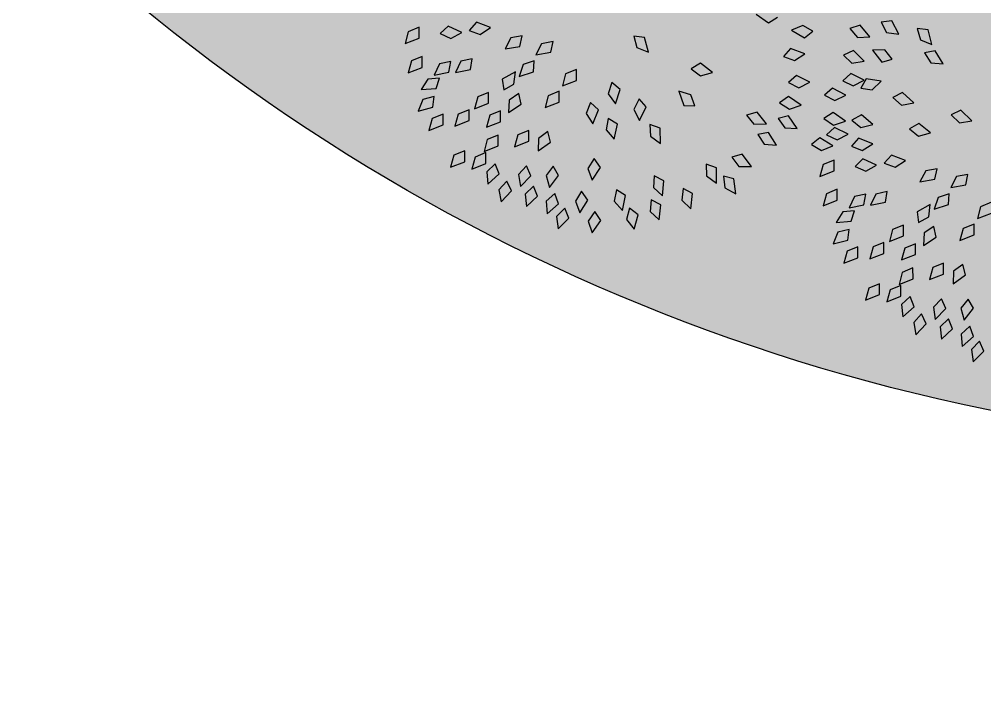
# Model space of a CAD drawing. Header units: millimetres. Extents: x 1351 to 1635, y 1399 to 1500.
# Drawn here: x 1576.299 to 1578.28, y 1468.868 to 1470.239 of the extents above; entities that cross this region are included whole.
import ezdxf

# ---------------------------------------------------------------- set-up
doc = ezdxf.new("R2010")
doc.units = ezdxf.units.MM
doc.layers.get('0').update_dxf_attribs({"color": 181})
doc.layers.add('margen', color=250, linetype='Continuous')

msp = doc.modelspace()

# ---------------------------------------------------------------- hatches: boundary and pattern name
at = {"true_color": 0x2776bb}
h = msp.add_hatch(color=152, dxfattribs=at)
h.dxf.hatch_style = 1
h.paths.add_polyline_path([(1557.6842, 1489.9553), (1615.6587, 1489.7451), (1615.8802, 1457.3756), (1557.4987, 1457.0017)])
h.paths.add_polyline_path([(1557.9493, 1489.9451), (1615.8573, 1489.9451), (1616.0815, 1457.1761), (1557.5866, 1457.0229)])
at = {"true_color": 0x5e67af}
h = msp.add_hatch(color=165, dxfattribs=at)
h.dxf.hatch_style = 1
edge = h.paths.add_edge_path(flags=17)
edge.add_arc((1579.086, 1473.3584), 3, 0, 360)
edge = h.paths.add_edge_path()
edge.add_arc((1579.086, 1473.3584), 4, 0, 360)

# ---------------------------------------------------------------- linework, layer by layer
at = {"color": 221}
for p, q in [((1577.237, 1470.2331), (1577.2221, 1470.2166)), ((1577.266, 1470.2222), (1577.237, 1470.2331)), ((1577.8108, 1470.2501), (1577.8358, 1470.2318)), ((1577.8358, 1470.2318), (1577.8545, 1470.2437)), ((1578.0893, 1470.236), (1578.0672, 1470.2336)), ((1578.0672, 1470.2336), (1578.0784, 1470.2125)), ((1578.1035, 1470.2085), (1578.0893, 1470.236)), ((1577.0972, 1470.2139), (1577.0906, 1470.1894)), ((1577.1194, 1470.2229), (1577.0972, 1470.2139)), ((1577.1194, 1470.2007), (1577.1194, 1470.2229)), ((1577.1787, 1470.2254), (1577.1627, 1470.21)), ((1577.2069, 1470.2125), (1577.1787, 1470.2254)), ((1577.2221, 1470.2166), (1577.2446, 1470.2084)), ((1577.2446, 1470.2084), (1577.266, 1470.2222)), ((1577.9064, 1470.2268), (1577.883, 1470.217)), ((1577.883, 1470.217), (1577.9096, 1470.2012)), ((1577.9271, 1470.2148), (1577.9064, 1470.2268)), ((1577.9096, 1470.2012), (1577.9271, 1470.2148)), ((1578.024, 1470.2273), (1578.0029, 1470.2204)), ((1578.0029, 1470.2204), (1578.0183, 1470.2021)), ((1578.0437, 1470.2034), (1578.024, 1470.2273)), ((1578.1633, 1470.2177), (1578.1412, 1470.2204)), ((1578.1412, 1470.2204), (1578.1475, 1470.1973)), ((1578.1711, 1470.1878), (1578.1633, 1470.2177)), ((1577.0906, 1470.1894), (1577.1194, 1470.2007)), ((1577.1627, 1470.21), (1577.1846, 1470.2002)), ((1577.1846, 1470.2002), (1577.2069, 1470.2125)), ((1577.3075, 1470.2011), (1577.2957, 1470.1786)), ((1577.3311, 1470.2051), (1577.3075, 1470.2011)), ((1577.3263, 1470.1834), (1577.3311, 1470.2051)), ((1577.3941, 1470.1936), (1577.3706, 1470.1893)), ((1577.3896, 1470.1718), (1577.3941, 1470.1936)), ((1577.5819, 1470.2021), (1577.5598, 1470.2046)), ((1577.5598, 1470.2046), (1577.5662, 1470.1815)), ((1577.5898, 1470.1721), (1577.5819, 1470.2021)), ((1578.0183, 1470.2021), (1578.0437, 1470.2034)), ((1578.0784, 1470.2125), (1578.1035, 1470.2085)), ((1578.1475, 1470.1973), (1578.1711, 1470.1878)), ((1577.2957, 1470.1786), (1577.3263, 1470.1834)), ((1577.3706, 1470.1893), (1577.3591, 1470.1667)), ((1577.5662, 1470.1815), (1577.5898, 1470.1721)), ((1577.8812, 1470.1794), (1577.8665, 1470.1628)), ((1577.9103, 1470.1687), (1577.8812, 1470.1794)), ((1578.0101, 1470.175), (1577.9898, 1470.166)), ((1578.0321, 1470.1532), (1578.0101, 1470.175)), ((1578.075, 1470.1764), (1578.0496, 1470.1757)), ((1578.0496, 1470.1757), (1578.0687, 1470.1513)), ((1578.09, 1470.1576), (1578.075, 1470.1764)), ((1578.1778, 1470.1743), (1578.156, 1470.1702)), ((1578.1942, 1470.148), (1578.1778, 1470.1743)), ((1577.1038, 1470.1539), (1577.0972, 1470.1294)), ((1577.126, 1470.1629), (1577.1038, 1470.1539)), ((1577.126, 1470.1407), (1577.126, 1470.1629)), ((1577.2284, 1470.1583), (1577.205, 1470.1532)), ((1577.2247, 1470.1364), (1577.2284, 1470.1583)), ((1577.3555, 1470.1539), (1577.3327, 1470.1463)), ((1577.3541, 1470.1317), (1577.3555, 1470.1539)), ((1577.3591, 1470.1667), (1577.3896, 1470.1718)), ((1577.8665, 1470.1628), (1577.8891, 1470.1548)), ((1577.8891, 1470.1548), (1577.9103, 1470.1687)), ((1577.9898, 1470.166), (1578.007, 1470.1493)), ((1578.0687, 1470.1513), (1578.09, 1470.1576)), ((1578.156, 1470.1702), (1578.1689, 1470.15)), ((1577.0972, 1470.1294), (1577.126, 1470.1407)), ((1577.1612, 1470.1479), (1577.1502, 1470.125)), ((1577.1847, 1470.1527), (1577.1612, 1470.1479)), ((1577.1807, 1470.1309), (1577.1847, 1470.1527)), ((1577.205, 1470.1532), (1577.1944, 1470.1301)), ((1577.1944, 1470.1301), (1577.2247, 1470.1364)), ((1577.3327, 1470.1463), (1577.3246, 1470.1222)), ((1577.4422, 1470.1362), (1577.42, 1470.1272)), ((1577.4422, 1470.114), (1577.4422, 1470.1362)), ((1577.6964, 1470.1492), (1577.6774, 1470.1377)), ((1577.6774, 1470.1377), (1577.6966, 1470.1234)), ((1577.721, 1470.1304), (1577.6964, 1470.1492)), ((1578.007, 1470.1493), (1578.0321, 1470.1532)), ((1578.1689, 1470.15), (1578.1942, 1470.148)), ((1577.1372, 1470.1167), (1577.1238, 1470.0951)), ((1577.1611, 1470.1189), (1577.1372, 1470.1167)), ((1577.1502, 1470.125), (1577.1807, 1470.1309)), ((1577.1547, 1470.0976), (1577.1611, 1470.1189)), ((1577.3169, 1470.1318), (1577.2899, 1470.1167)), ((1577.2899, 1470.1167), (1577.2929, 1470.0947)), ((1577.3137, 1470.1066), (1577.3169, 1470.1318)), ((1577.3246, 1470.1222), (1577.3541, 1470.1317)), ((1577.42, 1470.1272), (1577.4134, 1470.1027)), ((1577.6966, 1470.1234), (1577.721, 1470.1304)), ((1577.8935, 1470.1242), (1577.8769, 1470.1095)), ((1577.9211, 1470.1102), (1577.8935, 1470.1242)), ((1578.0049, 1470.1281), (1577.9884, 1470.1133)), ((1578.0326, 1470.1142), (1578.0049, 1470.1281)), ((1578.0099, 1470.1027), (1578.0326, 1470.1142)), ((1578.0366, 1470.1172), (1578.0252, 1470.0982)), ((1578.0672, 1470.1121), (1578.0366, 1470.1172)), ((1577.1238, 1470.0951), (1577.1547, 1470.0976)), ((1577.2929, 1470.0947), (1577.3137, 1470.1066)), ((1577.4134, 1470.1027), (1577.4422, 1470.114)), ((1577.5145, 1470.1096), (1577.5074, 1470.0867)), ((1577.5317, 1470.0955), (1577.5145, 1470.1096)), ((1577.5222, 1470.0661), (1577.5317, 1470.0955)), ((1577.8769, 1470.1095), (1577.8984, 1470.0988)), ((1577.8984, 1470.0988), (1577.9211, 1470.1102)), ((1577.9673, 1470.0982), (1577.9506, 1470.0835)), ((1577.9948, 1470.084), (1577.9673, 1470.0982)), ((1577.9884, 1470.1133), (1578.0099, 1470.1027)), ((1578.0252, 1470.0982), (1578.0489, 1470.0945)), ((1578.0489, 1470.0945), (1578.0672, 1470.1121)), ((1577.1272, 1470.0747), (1577.1176, 1470.0512)), ((1577.1504, 1470.0808), (1577.1272, 1470.0747)), ((1577.1476, 1470.0588), (1577.1504, 1470.0808)), ((1577.2396, 1470.0805), (1577.233, 1470.0559)), ((1577.2618, 1470.0894), (1577.2396, 1470.0805)), ((1577.2618, 1470.0672), (1577.2618, 1470.0894)), ((1577.3242, 1470.0868), (1577.3043, 1470.0734)), ((1577.3288, 1470.0651), (1577.3242, 1470.0868)), ((1577.3844, 1470.0826), (1577.3777, 1470.0581)), ((1577.4066, 1470.0916), (1577.3844, 1470.0826)), ((1577.4066, 1470.0694), (1577.4066, 1470.0916)), ((1577.5074, 1470.0867), (1577.5222, 1470.0661)), ((1577.5705, 1470.076), (1577.56, 1470.0544)), ((1577.5854, 1470.0595), (1577.5705, 1470.076)), ((1577.6524, 1470.092), (1577.6627, 1470.0628)), ((1577.6767, 1470.0845), (1577.6524, 1470.092)), ((1577.6849, 1470.062), (1577.6767, 1470.0845)), ((1577.8772, 1470.0807), (1577.8589, 1470.0681)), ((1577.9029, 1470.0633), (1577.8772, 1470.0807)), ((1577.9506, 1470.0835), (1577.972, 1470.0727)), ((1577.972, 1470.0727), (1577.9948, 1470.084)), ((1578.111, 1470.089), (1578.0911, 1470.0791)), ((1578.0911, 1470.0791), (1578.1091, 1470.0632)), ((1578.134, 1470.0683), (1578.111, 1470.089)), ((1577.1176, 1470.0512), (1577.1476, 1470.0588)), ((1577.233, 1470.0559), (1577.2618, 1470.0672)), ((1577.3043, 1470.0734), (1577.303, 1470.048)), ((1577.303, 1470.048), (1577.3288, 1470.0651)), ((1577.3777, 1470.0581), (1577.4066, 1470.0694)), ((1577.4707, 1470.0687), (1577.4624, 1470.0462)), ((1577.4871, 1470.0538), (1577.4707, 1470.0687)), ((1577.5716, 1470.0318), (1577.5854, 1470.0595)), ((1577.6627, 1470.0628), (1577.6849, 1470.062)), ((1577.8589, 1470.0681), (1577.8789, 1470.0548)), ((1577.8789, 1470.0548), (1577.9029, 1470.0633)), ((1578.1091, 1470.0632), (1578.134, 1470.0683)), ((1577.1463, 1470.0359), (1577.1397, 1470.0113)), ((1577.1685, 1470.0448), (1577.1463, 1470.0359)), ((1577.1685, 1470.0226), (1577.1685, 1470.0448)), ((1577.1997, 1470.0448), (1577.193, 1470.0203)), ((1577.2219, 1470.0538), (1577.1997, 1470.0448)), ((1577.2219, 1470.0316), (1577.2219, 1470.0538)), ((1577.2644, 1470.0426), (1577.2576, 1470.0181)), ((1577.2867, 1470.0514), (1577.2644, 1470.0426)), ((1577.2865, 1470.0292), (1577.2867, 1470.0514)), ((1577.4624, 1470.0462), (1577.4761, 1470.0248)), ((1577.4761, 1470.0248), (1577.4871, 1470.0538)), ((1577.5075, 1470.0361), (1577.5028, 1470.0126)), ((1577.5261, 1470.0239), (1577.5075, 1470.0361)), ((1577.56, 1470.0544), (1577.5716, 1470.0318)), ((1577.8125, 1470.049), (1577.7912, 1470.0426)), ((1577.7912, 1470.0426), (1577.8063, 1470.0239)), ((1577.8317, 1470.0247), (1577.8125, 1470.049)), ((1577.8774, 1470.041), (1577.8558, 1470.0361)), ((1577.8558, 1470.0361), (1577.8694, 1470.0164)), ((1577.8948, 1470.0154), (1577.8774, 1470.041)), ((1577.9684, 1470.0479), (1577.9499, 1470.0356)), ((1577.9499, 1470.0356), (1577.9697, 1470.0221)), ((1577.9938, 1470.0301), (1577.9684, 1470.0479)), ((1578.0267, 1470.0432), (1578.0072, 1470.0326)), ((1578.0504, 1470.0233), (1578.0267, 1470.0432)), ((1578.2309, 1470.0527), (1578.2107, 1470.0436)), ((1578.2107, 1470.0436), (1578.2279, 1470.027)), ((1578.2531, 1470.0311), (1578.2309, 1470.0527)), ((1577.1397, 1470.0113), (1577.1685, 1470.0226)), ((1577.193, 1470.0203), (1577.2219, 1470.0316)), ((1577.2576, 1470.0181), (1577.2865, 1470.0292)), ((1577.5198, 1469.9936), (1577.5261, 1470.0239)), ((1577.6137, 1470.0158), (1577.5928, 1470.0234)), ((1577.5928, 1470.0234), (1577.5937, 1469.9994)), ((1577.6146, 1469.9849), (1577.6137, 1470.0158)), ((1577.8063, 1470.0239), (1577.8317, 1470.0247)), ((1577.8694, 1470.0164), (1577.8948, 1470.0154)), ((1577.9717, 1470.0175), (1577.9553, 1470.0026)), ((1577.9697, 1470.0221), (1577.9938, 1470.0301)), ((1577.9994, 1470.0037), (1577.9717, 1470.0175)), ((1578.0072, 1470.0326), (1578.0257, 1470.0174)), ((1578.0257, 1470.0174), (1578.0504, 1470.0233)), ((1578.1443, 1470.0257), (1578.125, 1470.0146)), ((1578.1685, 1470.0064), (1578.1443, 1470.0257)), ((1578.2279, 1470.027), (1578.2531, 1470.0311)), ((1577.2813, 1470.0018), (1577.2592, 1469.9926)), ((1577.2815, 1469.9796), (1577.2813, 1470.0018)), ((1577.322, 1470.0024), (1577.3154, 1469.9778)), ((1577.3442, 1470.0113), (1577.322, 1470.0024)), ((1577.3442, 1469.9891), (1577.3442, 1470.0113)), ((1577.3835, 1470.009), (1577.3642, 1469.9948)), ((1577.389, 1469.9875), (1577.3835, 1470.009)), ((1577.5028, 1470.0126), (1577.5198, 1469.9936)), ((1577.5937, 1469.9994), (1577.6146, 1469.9849)), ((1577.8361, 1470.0072), (1577.8143, 1470.0029)), ((1577.8143, 1470.0029), (1577.8274, 1469.9829)), ((1577.8528, 1469.9812), (1577.8361, 1470.0072)), ((1577.9417, 1469.9959), (1577.9241, 1469.9824)), ((1577.9682, 1469.9799), (1577.9417, 1469.9959)), ((1577.9553, 1470.0026), (1577.9768, 1469.9922)), ((1577.9768, 1469.9922), (1577.9994, 1470.0037)), ((1578.125, 1470.0146), (1578.1439, 1469.9999)), ((1578.1439, 1469.9999), (1578.1685, 1470.0064)), ((1577.2592, 1469.9926), (1577.2528, 1469.968)), ((1577.2528, 1469.968), (1577.2815, 1469.9796)), ((1577.3154, 1469.9778), (1577.3442, 1469.9891)), ((1577.3642, 1469.9948), (1577.3639, 1469.9693)), ((1577.3639, 1469.9693), (1577.389, 1469.9875)), ((1577.8274, 1469.9829), (1577.8528, 1469.9812)), ((1577.9241, 1469.9824), (1577.9447, 1469.9702)), ((1577.9447, 1469.9702), (1577.9682, 1469.9799)), ((1578.021, 1469.9953), (1578.006, 1469.9788)), ((1578.006, 1469.9788), (1578.0285, 1469.9705)), ((1578.0499, 1469.9842), (1578.021, 1469.9953)), ((1578.0285, 1469.9705), (1578.0499, 1469.9842)), ((1577.1907, 1469.9603), (1577.1841, 1469.9357)), ((1577.2129, 1469.9692), (1577.1907, 1469.9603)), ((1577.2129, 1469.947), (1577.2129, 1469.9692)), ((1577.2343, 1469.9567), (1577.2278, 1469.9321)), ((1577.2565, 1469.9658), (1577.2343, 1469.9567)), ((1577.2566, 1469.9436), (1577.2565, 1469.9658)), ((1577.7823, 1469.9624), (1577.7609, 1469.9564)), ((1577.7609, 1469.9564), (1577.7755, 1469.9374)), ((1577.8009, 1469.9376), (1577.7823, 1469.9624)), ((1578.0881, 1469.9608), (1578.0732, 1469.9443)), ((1578.1171, 1469.9499), (1578.0881, 1469.9608)), ((1577.1841, 1469.9357), (1577.2129, 1469.947)), ((1577.2278, 1469.9321), (1577.2566, 1469.9436)), ((1577.2756, 1469.9429), (1577.2581, 1469.9266)), ((1577.2835, 1469.9221), (1577.2756, 1469.9429)), ((1577.3397, 1469.9385), (1577.3231, 1469.9213)), ((1577.3488, 1469.9182), (1577.3397, 1469.9385)), ((1577.3943, 1469.9379), (1577.3798, 1469.9189)), ((1577.4056, 1469.9189), (1577.3943, 1469.9379)), ((1577.4786, 1469.9535), (1577.4656, 1469.9334)), ((1577.4914, 1469.9354), (1577.4786, 1469.9535)), ((1577.7292, 1469.9344), (1577.7084, 1469.9421)), ((1577.7084, 1469.9421), (1577.709, 1469.9182)), ((1577.7755, 1469.9374), (1577.8009, 1469.9376)), ((1577.9483, 1469.9416), (1577.9416, 1469.917)), ((1577.9705, 1469.9506), (1577.9483, 1469.9416)), ((1577.9705, 1469.9283), (1577.9705, 1469.9506)), ((1578.0298, 1469.9531), (1578.0138, 1469.9377)), ((1578.0138, 1469.9377), (1578.0357, 1469.9279)), ((1578.0579, 1469.9401), (1578.0298, 1469.9531)), ((1578.0357, 1469.9279), (1578.0579, 1469.9401)), ((1578.0732, 1469.9443), (1578.0957, 1469.9361)), ((1578.0957, 1469.9361), (1578.1171, 1469.9499)), ((1577.2581, 1469.9266), (1577.2606, 1469.9013)), ((1577.2606, 1469.9013), (1577.2835, 1469.9221)), ((1577.3231, 1469.9213), (1577.3271, 1469.8961)), ((1577.3271, 1469.8961), (1577.3488, 1469.9182)), ((1577.3798, 1469.9189), (1577.3867, 1469.8944)), ((1577.3867, 1469.8944), (1577.4056, 1469.9189)), ((1577.4656, 1469.9334), (1577.4743, 1469.9095)), ((1577.4743, 1469.9095), (1577.4914, 1469.9354)), ((1577.6019, 1469.9182), (1577.5999, 1469.8944)), ((1577.6217, 1469.9083), (1577.6019, 1469.9182)), ((1577.709, 1469.9182), (1577.7297, 1469.9034)), ((1577.7297, 1469.9034), (1577.7292, 1469.9344)), ((1577.765, 1469.912), (1577.7435, 1469.9175)), ((1577.7435, 1469.9175), (1577.7467, 1469.8938)), ((1577.9416, 1469.917), (1577.9705, 1469.9283)), ((1578.1586, 1469.9288), (1578.1468, 1469.9062)), ((1578.1822, 1469.9328), (1578.1586, 1469.9288)), ((1578.1774, 1469.9111), (1578.1822, 1469.9328)), ((1578.2216, 1469.917), (1578.2101, 1469.8943)), ((1578.2452, 1469.9212), (1578.2216, 1469.917)), ((1578.2407, 1469.8995), (1578.2452, 1469.9212)), ((1577.2991, 1469.9074), (1577.2829, 1469.8897)), ((1577.3086, 1469.8873), (1577.2991, 1469.9074)), ((1577.3542, 1469.8973), (1577.3369, 1469.8807)), ((1577.3625, 1469.8767), (1577.3542, 1469.8973)), ((1577.6189, 1469.8775), (1577.6217, 1469.9083)), ((1577.7688, 1469.8812), (1577.765, 1469.912)), ((1578.1468, 1469.9062), (1578.1774, 1469.9111)), ((1578.2101, 1469.8943), (1578.2407, 1469.8995)), ((1577.2829, 1469.8897), (1577.2874, 1469.8647)), ((1577.2874, 1469.8647), (1577.3086, 1469.8873)), ((1577.3369, 1469.8807), (1577.3399, 1469.8555)), ((1577.3399, 1469.8555), (1577.3625, 1469.8767)), ((1577.398, 1469.882), (1577.3802, 1469.866)), ((1577.4056, 1469.8611), (1577.398, 1469.882)), ((1577.4526, 1469.8866), (1577.44, 1469.8662)), ((1577.4657, 1469.8686), (1577.4526, 1469.8866)), ((1577.524, 1469.8898), (1577.5193, 1469.8663)), ((1577.5426, 1469.8777), (1577.524, 1469.8898)), ((1577.5363, 1469.8474), (1577.5426, 1469.8777)), ((1577.5999, 1469.8944), (1577.6189, 1469.8775)), ((1577.6608, 1469.8921), (1577.6583, 1469.8683)), ((1577.6804, 1469.8817), (1577.6608, 1469.8921)), ((1577.6769, 1469.8509), (1577.6804, 1469.8817)), ((1577.7467, 1469.8938), (1577.7688, 1469.8812)), ((1577.9549, 1469.8816), (1577.9482, 1469.857)), ((1577.9771, 1469.8906), (1577.9549, 1469.8816)), ((1577.9771, 1469.8683), (1577.9771, 1469.8906)), ((1578.0358, 1469.8804), (1578.0123, 1469.8756)), ((1578.0317, 1469.8585), (1578.0358, 1469.8804)), ((1578.0561, 1469.8809), (1578.0454, 1469.8578)), ((1578.0795, 1469.886), (1578.0561, 1469.8809)), ((1578.0758, 1469.8641), (1578.0795, 1469.886)), ((1578.2065, 1469.8816), (1578.1838, 1469.874)), ((1578.2052, 1469.8594), (1578.2065, 1469.8816)), ((1577.3802, 1469.866), (1577.3823, 1469.8406)), ((1577.3823, 1469.8406), (1577.4056, 1469.8611)), ((1577.44, 1469.8662), (1577.4491, 1469.8425)), ((1577.4491, 1469.8425), (1577.4657, 1469.8686)), ((1577.5193, 1469.8663), (1577.5363, 1469.8474)), ((1577.5953, 1469.8689), (1577.5931, 1469.8451)), ((1577.6151, 1469.8587), (1577.5953, 1469.8689)), ((1577.6119, 1469.8279), (1577.6151, 1469.8587)), ((1577.6583, 1469.8683), (1577.6769, 1469.8509)), ((1577.9482, 1469.857), (1577.9771, 1469.8683)), ((1578.0123, 1469.8756), (1578.0013, 1469.8527)), ((1578.0013, 1469.8527), (1578.0317, 1469.8585)), ((1578.0454, 1469.8578), (1578.0758, 1469.8641)), ((1578.168, 1469.8594), (1578.1409, 1469.8443)), ((1578.1647, 1469.8342), (1578.168, 1469.8594)), ((1578.1838, 1469.874), (1578.1757, 1469.8499)), ((1578.1757, 1469.8499), (1578.2052, 1469.8594)), ((1578.2933, 1469.8639), (1578.2711, 1469.8549)), ((1577.418, 1469.8516), (1577.4011, 1469.8346)), ((1577.4268, 1469.8312), (1577.418, 1469.8516)), ((1577.4798, 1469.845), (1577.4663, 1469.8253)), ((1577.4921, 1469.8265), (1577.4798, 1469.845)), ((1577.5509, 1469.8518), (1577.545, 1469.8286)), ((1577.5688, 1469.8386), (1577.5509, 1469.8518)), ((1577.5608, 1469.8087), (1577.5688, 1469.8386)), ((1577.5931, 1469.8451), (1577.6119, 1469.8279)), ((1577.9883, 1469.8443), (1577.9749, 1469.8227)), ((1578.0122, 1469.8465), (1577.9883, 1469.8443)), ((1578.0058, 1469.8253), (1578.0122, 1469.8465)), ((1578.1409, 1469.8443), (1578.1439, 1469.8223)), ((1578.2711, 1469.8549), (1578.2645, 1469.8304)), ((1578.2645, 1469.8304), (1578.2933, 1469.8417)), ((1577.4011, 1469.8346), (1577.4048, 1469.8094)), ((1577.4048, 1469.8094), (1577.4268, 1469.8312)), ((1577.4663, 1469.8253), (1577.4743, 1469.8012)), ((1577.4743, 1469.8012), (1577.4921, 1469.8265)), ((1577.545, 1469.8286), (1577.5608, 1469.8087)), ((1577.9749, 1469.8227), (1578.0058, 1469.8253)), ((1578.1439, 1469.8223), (1578.1647, 1469.8342)), ((1578.2576, 1469.8192), (1578.2354, 1469.8103)), ((1578.2576, 1469.797), (1578.2576, 1469.8192)), ((1577.9783, 1469.8024), (1577.9686, 1469.7788)), ((1578.0014, 1469.8085), (1577.9783, 1469.8024)), ((1577.9987, 1469.7865), (1578.0014, 1469.8085)), ((1578.0907, 1469.8081), (1578.084, 1469.7836)), ((1578.1129, 1469.8171), (1578.0907, 1469.8081)), ((1578.1129, 1469.7949), (1578.1129, 1469.8171)), ((1578.1554, 1469.8011), (1578.154, 1469.7757)), ((1578.1753, 1469.8144), (1578.1554, 1469.8011)), ((1578.1799, 1469.7927), (1578.1753, 1469.8144)), ((1578.2354, 1469.8103), (1578.2288, 1469.7857)), ((1577.9686, 1469.7788), (1577.9987, 1469.7865)), ((1578.0729, 1469.7814), (1578.0507, 1469.7725)), ((1578.0729, 1469.7592), (1578.0729, 1469.7814)), ((1578.084, 1469.7836), (1578.1129, 1469.7949)), ((1578.1378, 1469.779), (1578.1155, 1469.7702)), ((1578.1376, 1469.7568), (1578.1378, 1469.779)), ((1578.154, 1469.7757), (1578.1799, 1469.7927)), ((1578.2288, 1469.7857), (1578.2576, 1469.797)), ((1577.9973, 1469.7635), (1577.9907, 1469.739)), ((1578.0196, 1469.7725), (1577.9973, 1469.7635)), ((1578.0196, 1469.7503), (1578.0196, 1469.7725)), ((1578.0507, 1469.7725), (1578.0441, 1469.7479)), ((1578.0441, 1469.7479), (1578.0729, 1469.7592)), ((1578.1155, 1469.7702), (1578.1086, 1469.7457)), ((1577.9907, 1469.739), (1578.0196, 1469.7503)), ((1578.1086, 1469.7457), (1578.1376, 1469.7568)), ((1578.1953, 1469.739), (1578.1731, 1469.73)), ((1578.1953, 1469.7168), (1578.1953, 1469.739)), ((1578.1103, 1469.7203), (1578.1039, 1469.6957)), ((1578.1324, 1469.7295), (1578.1103, 1469.7203)), ((1578.1326, 1469.7072), (1578.1324, 1469.7295)), ((1578.1731, 1469.73), (1578.1665, 1469.7055)), ((1578.2153, 1469.7224), (1578.215, 1469.697)), ((1578.2346, 1469.7366), (1578.2153, 1469.7224)), ((1578.2401, 1469.7151), (1578.2346, 1469.7366)), ((1578.1039, 1469.6957), (1578.1326, 1469.7072)), ((1578.1665, 1469.7055), (1578.1953, 1469.7168)), ((1578.215, 1469.697), (1578.2401, 1469.7151)), ((1578.0418, 1469.6879), (1578.0351, 1469.6634)), ((1578.064, 1469.6969), (1578.0418, 1469.6879)), ((1578.064, 1469.6747), (1578.064, 1469.6969)), ((1578.0854, 1469.6843), (1578.0789, 1469.6597)), ((1578.1075, 1469.6934), (1578.0854, 1469.6843)), ((1578.1077, 1469.6712), (1578.1075, 1469.6934)), ((1578.0351, 1469.6634), (1578.064, 1469.6747)), ((1578.0789, 1469.6597), (1578.1077, 1469.6712)), ((1578.1267, 1469.6705), (1578.1091, 1469.6542)), ((1578.1346, 1469.6498), (1578.1267, 1469.6705)), ((1578.1908, 1469.6662), (1578.1742, 1469.6489)), ((1578.1999, 1469.6459), (1578.1908, 1469.6662)), ((1578.2453, 1469.6656), (1578.2308, 1469.6465)), ((1578.2567, 1469.6465), (1578.2453, 1469.6656)), ((1578.1091, 1469.6542), (1578.1117, 1469.6289)), ((1578.1117, 1469.6289), (1578.1346, 1469.6498)), ((1578.1742, 1469.6489), (1578.1782, 1469.6238)), ((1578.1782, 1469.6238), (1578.1999, 1469.6459)), ((1578.2308, 1469.6465), (1578.2377, 1469.622)), ((1578.2377, 1469.622), (1578.2567, 1469.6465)), ((1578.1501, 1469.635), (1578.1339, 1469.6174)), ((1578.1597, 1469.615), (1578.1501, 1469.635)), ((1578.2053, 1469.625), (1578.188, 1469.6084)), ((1578.2135, 1469.6044), (1578.2053, 1469.625)), ((1578.1339, 1469.6174), (1578.1385, 1469.5924)), ((1578.1385, 1469.5924), (1578.1597, 1469.615)), ((1578.188, 1469.6084), (1578.191, 1469.5831)), ((1578.191, 1469.5831), (1578.2135, 1469.6044)), ((1578.249, 1469.6096), (1578.2312, 1469.5936)), ((1578.2566, 1469.5888), (1578.249, 1469.6096)), ((1578.2312, 1469.5936), (1578.2334, 1469.5683)), ((1578.2334, 1469.5683), (1578.2566, 1469.5888)), ((1578.2691, 1469.5792), (1578.2522, 1469.5622)), ((1578.2522, 1469.5622), (1578.2558, 1469.5371)), ((1578.2779, 1469.5588), (1578.2691, 1469.5792)), ((1578.2558, 1469.5371), (1578.2779, 1469.5588))]:
    msp.add_line(p, q, dxfattribs=at)
at = {"layer": 'margen'}
msp.add_circle((1579.086, 1473.3584), 4, dxfattribs=at)

doc.saveas('drawing.dxf')
